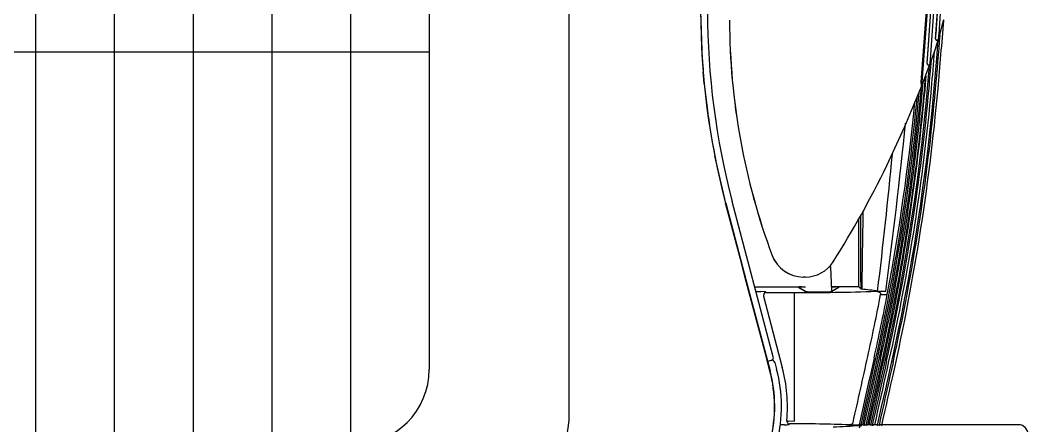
# Model space of a CAD drawing. Header units: inches. Extents: x -172 to 397, y -177 to 127.
# Drawn here: x 315.88 to 316.45, y 77.63 to 77.859 of the extents above; entities that cross this region are included whole.
import ezdxf

# ---------------------------------------------------------------- set-up
doc = ezdxf.new("R2010")
doc.units = ezdxf.units.IN
doc.header["$MEASUREMENT"] = 0
doc.layers.add('AC-FCU VRV', color=100, linetype='Continuous')
doc.layers.add('AC-Sky Air R32', color=130, linetype='Continuous', lineweight=0)

# ---------------------------------------------------------------- blocks, each defined once
blk = doc.blocks.new('FCF ( 13-48 ) CV2S ( STD )')
at = {"layer": 'AC-FCU VRV', "color": 8, "linetype": 'Continuous'}
for p, q in [((2326.570816917503, 1336.720558881261), (2326.570816917503, 1336.19752833094)), ((2326.597119399432, 1336.720558881261), (2326.597119399432, 1336.19752833094)), ((2326.623421881363, 1336.720558881261), (2326.623421881363, 1336.19752833094)), ((2326.649724363293, 1336.720558881261), (2326.649724363293, 1336.19752833094)), ((2326.676026843973, 1336.720558881261), (2326.676026843973, 1336.19752833094)), ((2326.748997722923, 1336.712614214041), (2326.748997722923, 1336.205472997982)), ((2326.871610012189, 1336.334487042536), (2326.873700540363, 1336.365562342705)), ((2326.872606015276, 1336.334409413605), (2326.874697861268, 1336.365504082572)), ((2326.871467577502, 1336.33283813362), (2326.873613870061, 1336.364323174043)), ((2326.86875287254, 1336.325983482131), (2326.871142112986, 1336.359170921154)), ((2326.869748424332, 1336.325900438767), (2326.872139172951, 1336.359108591455)), ((2326.868625709438, 1336.324625106573), (2326.871064029606, 1336.358149800722)), ((2326.866594653572, 1336.318399384006), (2326.869267121736, 1336.353468979052)), ((2326.866928086889, 1336.318355449007), (2326.869601400766, 1336.353435999877)), ((2326.871489177339, 1336.332648459423), (2326.871668146457, 1336.332395450768)), ((2326.871489177737, 1336.332648459423), (2326.871670232905, 1336.332395451232)), ((2326.871668146457, 1336.332395450768), (2326.871960274184, 1336.332298611173)), ((2326.871670232905, 1336.332395451232), (2326.871965765743, 1336.332298611173)), ((2326.87185706149, 1336.326221822482), (2326.872356455341, 1336.332402896127)), ((2326.871960272636, 1336.332298610867), (2326.871965765743, 1336.332298610867)), ((2326.871965765743, 1336.332298611173), (2326.872261298582, 1336.332395451232)), ((2326.872261298582, 1336.332395451232), (2326.872442353749, 1336.332648459423)), ((2326.176279691044, 1336.328422202707), (2326.70231041576, 1336.328422202707)), ((2326.871333123089, 1336.320042803283), (2326.87185706149, 1336.326221822482)), ((2326.868654901846, 1336.324409573594), (2326.868837990858, 1336.32417259042)), ((2326.868654902873, 1336.324409573594), (2326.868835881301, 1336.324172590753)), ((2326.868835881301, 1336.324172590753), (2326.869118183048, 1336.32408286083)), ((2326.868837990858, 1336.32417259042), (2326.86912358477, 1336.32408286083)), ((2326.868902118639, 1336.317532515774), (2326.869456702399, 1336.323913954664)), ((2326.869118184192, 1336.324082860524), (2326.86912358477, 1336.324082860524)), ((2326.86912358477, 1336.32408286083), (2326.869409178679, 1336.32417259042)), ((2326.869409178679, 1336.32417259042), (2326.869592267691, 1336.324409573594)), ((2326.866842111297, 1336.318372064978), (2326.866595001787, 1336.31839938409)), ((2326.866927791611, 1336.318355448947), (2326.866842111297, 1336.318372064978)), ((2326.870776244802, 1336.313866857622), (2326.871333123089, 1336.320042803283)), ((2326.865891737042, 1336.314946623954), (2326.86532425517, 1336.309046251469)), ((2326.866149551712, 1336.310807263138), (2326.866713942539, 1336.316811130617)), ((2326.868308330372, 1336.311154858164), (2326.868902118639, 1336.317532515774)), ((2326.87017776995, 1336.307695030854), (2326.870776244802, 1336.313866857622)), ((2326.86532425517, 1336.309046251469), (2326.864711830603, 1336.303150496793)), ((2326.865541168511, 1336.304807854666), (2326.866149551712, 1336.310807263138)), ((2326.867665788121, 1336.304782183486), (2326.868308330372, 1336.311154858164)), ((2326.864880780226, 1336.298813893036), (2326.865541168511, 1336.304807854666)), ((2326.869529043109, 1336.301528374585), (2326.87017776995, 1336.307695030854)), ((2326.864711830603, 1336.303150496793), (2326.8640471021, 1336.297260285244)), ((2326.866964949908, 1336.298415685899), (2326.867665788121, 1336.304782183486)), ((2326.868822930613, 1336.295367916661), (2326.869529043109, 1336.301528374585)), ((2326.864165898517, 1336.292826276053), (2326.864880780226, 1336.298813893036)), ((2326.866203262373, 1336.292056179425), (2326.866964949908, 1336.298415685899)), ((2326.8640471021, 1336.297260285244), (2326.863330666115, 1336.291376225773)), ((2326.868061990831, 1336.289214408588), (2326.868822930613, 1336.295367916661)), ((2326.863330666115, 1336.291376225773), (2326.862564507067, 1336.285498942344)), ((2326.863399690701, 1336.286845517638), (2326.864165898517, 1336.292826276053)), ((2326.865383717774, 1336.285704290525), (2326.866203262373, 1336.292056179425)), ((2326.867247010276, 1336.283068383043), (2326.868061990831, 1336.289214408588)), ((2326.862564507067, 1336.285498942344), (2326.861748818773, 1336.279629037659)), ((2326.862582111768, 1336.280872017926), (2326.863399690701, 1336.286845517638)), ((2326.864506347376, 1336.279360824475), (2326.865383717774, 1336.285704290525)), ((2326.866378000205, 1336.276930293932), (2326.867247010276, 1336.283068383043)), ((2326.803545553309, 1336.278547188124), (2326.803539412484, 1336.278570385967)), ((2326.817258704889, 1336.226744843138), (2326.803545553309, 1336.278547188124)), ((2326.861748818773, 1336.279629037659), (2326.860883652499, 1336.273766419189)), ((2326.861713132956, 1336.274906085774), (2326.862582111768, 1336.280872017926)), ((2326.863571189938, 1336.273026021352), (2326.864506347376, 1336.279360824475)), ((2326.860792829291, 1336.268947794955), (2326.861713132956, 1336.274906085774)), ((2326.86545504189, 1336.270800238789), (2326.866378000205, 1336.276930293932)), ((2326.84578143126, 1336.250035055335), (2326.84578143126, 1336.272765827127)), ((2326.860883652499, 1336.273766419189), (2326.859968995745, 1336.267911144451)), ((2326.862578335492, 1336.266699672338), (2326.863571189938, 1336.273026021352)), ((2326.859968995745, 1336.267911144451), (2326.859004800989, 1336.262063442274)), ((2326.859821299555, 1336.26299731928), (2326.860792829291, 1336.268947794955)), ((2326.864478246624, 1336.264678210109), (2326.86545504189, 1336.270800238789)), ((2326.861527995359, 1336.260382037521), (2326.862578335492, 1336.266699672338)), ((2326.863447849486, 1336.258564576767), (2326.864478246624, 1336.264678210109)), ((2326.859004800989, 1336.262063442274), (2326.857991083239, 1336.256223984134)), ((2326.858798662541, 1336.257055337725), (2326.859821299555, 1336.26299731928)), ((2326.860420448386, 1336.254074271041), (2326.861527995359, 1336.260382037521)), ((2326.862363999273, 1336.252460311592), (2326.863447849486, 1336.258564576767)), ((2326.835779160625, 1336.256735055684), (2326.83651896076, 1336.256735055684)), ((2326.836803258133, 1336.248593841792), (2326.83651896076, 1336.256735055684)), ((2326.857991083239, 1336.256223984134), (2326.856927965034, 1336.250393525287)), ((2326.857725034533, 1336.251122366717), (2326.858798662541, 1336.257055337725)), ((2326.856600534327, 1336.245199027715), (2326.857725034533, 1336.251122366717)), ((2326.859255830864, 1336.247777540792), (2326.860420448386, 1336.254074271041)), ((2326.861226757258, 1336.246366479945), (2326.862363999273, 1336.252460311592)), ((2326.811093304044, 1336.250035055335), (2326.828009932506, 1336.250035055335)), ((2326.811511577966, 1336.24845500235), (2326.813082935511, 1336.24845500235)), ((2326.814156747622, 1336.248433414168), (2326.813082934915, 1336.248455003129)), ((2326.814230889954, 1336.247899479114), (2326.813931162444, 1336.247218693025)), ((2326.814652197341, 1336.248380505032), (2326.814156747622, 1336.248433414168)), ((2326.814895844709, 1336.248192963144), (2326.814230889954, 1336.247899479114)), ((2326.814652197348, 1336.248380504661), (2326.814895844727, 1336.248192963752)), ((2326.814895844727, 1336.248192963752), (2326.824281431856, 1336.248192963752)), ((2326.824281431856, 1336.205292524856), (2326.824281431856, 1336.24819298876)), ((2326.825458304771, 1336.250035055335), (2326.827898556097, 1336.248573287342)), ((2326.825682531834, 1336.249979122672), (2326.825679610847, 1336.249902488012)), ((2326.825686165563, 1336.24997455988), (2326.825683333355, 1336.249900257258)), ((2326.825946340978, 1336.250014441344), (2326.825686164884, 1336.249974559885)), ((2326.825686165563, 1336.24997455988), (2326.827975728442, 1336.248573641212)), ((2326.826683918737, 1336.250031396595), (2326.825946340978, 1336.250014441344)), ((2326.826683919166, 1336.250031396597), (2326.828009804963, 1336.250031396597)), ((2326.827898555671, 1336.24857328733), (2326.829341275878, 1336.248419965255)), ((2326.829341275878, 1336.248419965255), (2326.832381431811, 1336.248358005793)), ((2326.832381431811, 1336.248358005793), (2326.835421587744, 1336.248419965255)), ((2326.835421587744, 1336.248419965255), (2326.836864307952, 1336.24857328733)), ((2326.84578143126, 1336.250035055335), (2326.836752929868, 1336.250035055335)), ((2326.836753058661, 1336.250031396597), (2326.838078944459, 1336.250031396597)), ((2326.836787135182, 1336.248573641212), (2326.83907669806, 1336.24997455988)), ((2326.836864307525, 1336.248573287342), (2326.839304558854, 1336.250035055335)), ((2326.838816521396, 1336.250014441344), (2326.838078943636, 1336.250031396595)), ((2326.839076697487, 1336.249974559885), (2326.838816521396, 1336.250014441344)), ((2326.839079529018, 1336.249900257258), (2326.83907669806, 1336.24997455988)), ((2326.839083252778, 1336.249902488012), (2326.839080331789, 1336.249979122672)), ((2326.84578143126, 1336.250035055335), (2326.846441703256, 1336.249374783338)), ((2326.846441703256, 1336.249374783338), (2326.846887864107, 1336.249279157255)), ((2326.851535109147, 1336.24858064358), (2326.854765872756, 1336.24858064358)), ((2326.851535109147, 1336.24858064358), (2326.851676843318, 1336.248577127391)), ((2326.851676843318, 1336.248577127391), (2326.851817318314, 1336.248566435025)), ((2326.851817318314, 1336.248566435025), (2326.851956495373, 1336.248548345159)), ((2326.851956495373, 1336.248548345159), (2326.852094368238, 1336.248522631466)), ((2326.852094368238, 1336.248522631466), (2326.85223128078, 1336.248488703744)), ((2326.85223128078, 1336.248488703744), (2326.852366316437, 1336.248445766726)), ((2326.852366316437, 1336.248445766726), (2326.852498139759, 1336.248393062657)), ((2326.852498139759, 1336.248393062657), (2326.852625480314, 1336.248329810021)), ((2326.852625480314, 1336.248329810021), (2326.8527465525, 1336.248254949709)), ((2326.8527465525, 1336.248254949709), (2326.8528580527, 1336.248167355093)), ((2326.8528580527, 1336.248167355093), (2326.852956530997, 1336.248065908293)), ((2326.852956530997, 1336.248065908293), (2326.853038037304, 1336.247949365138)), ((2326.853038037304, 1336.247949365138), (2326.853095818091, 1336.247818575916)), ((2326.853095818091, 1336.247818575916), (2326.85312255338, 1336.247677581994)), ((2326.85312255338, 1336.247677581994), (2326.853114543173, 1336.24752930186)), ((2326.854765872756, 1336.24858064358), (2326.854803494226, 1336.248580631076)), ((2326.856927965034, 1336.250393525287), (2326.855815602682, 1336.24457258966)), ((2326.858033977741, 1336.24149269331), (2326.859255830864, 1336.247777540792)), ((2326.81396272923, 1336.2469139463), (2326.820259211896, 1336.22312856293)), ((2326.853114543173, 1336.247535056305), (2326.855320545298, 1336.247535056305)), ((2326.855815602682, 1336.24457258966), (2326.854654147481, 1336.238761487358)), ((2326.855320545298, 1336.247535056305), (2326.855321134246, 1336.247535000036)), ((2326.855425218189, 1336.239285944682), (2326.856600534327, 1336.245199027715)), ((2326.860036102184, 1336.240283899604), (2326.861226757258, 1336.246366479945)), ((2326.824281431856, 1336.240833781775), (2326.824281431856, 1336.240833781775)), ((2326.856755020311, 1336.235220068713), (2326.858033977741, 1336.24149269331)), ((2326.812842750552, 1336.23439125598), (2326.811197291703, 1336.240608171744)), ((2326.854654147481, 1336.238761487358), (2326.853442709129, 1336.232960806078)), ((2326.854198397136, 1336.233383730324), (2326.855425218189, 1336.239285944682)), ((2326.858791852738, 1336.234213050726), (2326.860036102184, 1336.240283899604)), ((2326.855414679625, 1336.228960921171), (2326.856755020311, 1336.235220068713)), ((2326.857490201385, 1336.228154808613), (2326.858791852738, 1336.234213050726)), ((2326.853442709129, 1336.232960806078), (2326.852181338894, 1336.227170849676)), ((2326.852918674447, 1336.227492802282), (2326.854198397136, 1336.233383730324)), ((2326.851608487708, 1336.221608276403), (2326.852918674447, 1336.227492802282)), ((2326.854030717941, 1336.222711098031), (2326.855414679625, 1336.228960921171)), ((2326.856150445896, 1336.222104510436), (2326.857490201385, 1336.228154808613)), ((2326.816547686984, 1336.225523255105), (2326.815339265903, 1336.225203361945)), ((2326.816547686984, 1336.225523255105), (2326.815339268405, 1336.225203361945)), ((2326.817770597965, 1336.224811133078), (2326.818349815055, 1336.22262310578)), ((2326.846573866693, 1336.204035050938), (2326.851527727901, 1336.226198658467)), ((2326.853038730039, 1336.22581933146), (2326.848149742014, 1336.203956511883)), ((2326.848828163896, 1336.204035050938), (2326.853674753836, 1336.22571865117)), ((2326.850465094863, 1336.224279061928), (2326.850011232655, 1336.222249608246)), ((2326.850918962069, 1336.226308468095), (2326.850465094863, 1336.224279061928)), ((2326.852181338894, 1336.227170849676), (2326.850892746956, 1336.221386671476)), ((2326.855109997859, 1336.225340039407), (2326.854579188386, 1336.222964813815)), ((2326.855369022938, 1336.222864044743), (2326.855895328388, 1336.225217019062)), ((2326.857257007538, 1336.224858984257), (2326.856738088335, 1336.222536979159)), ((2326.818349815055, 1336.22262310578), (2326.818365925503, 1336.2225620889)), ((2326.850011232655, 1336.222249608246), (2326.849557377953, 1336.220220104546)), ((2326.850892746956, 1336.221386671476), (2326.84959990108, 1336.215603178509)), ((2326.850292589036, 1336.215724753364), (2326.851608487708, 1336.221608276403)), ((2326.852634247029, 1336.216463246808), (2326.854030717941, 1336.222711098031)), ((2326.854579188386, 1336.222964813815), (2326.854048323894, 1336.220589446926)), ((2326.854799202775, 1336.216055861566), (2326.856150445896, 1336.222104510436)), ((2326.854842682476, 1336.220510954136), (2326.855369022938, 1336.222864044743)), ((2326.856738088335, 1336.222536979159), (2326.856219117866, 1336.220214839017)), ((2326.849103532001, 1336.218190549579), (2326.848649697304, 1336.216160942095)), ((2326.849557377953, 1336.220220104546), (2326.849103532001, 1336.218190549579)), ((2326.853517399382, 1336.218213923733), (2326.85298640985, 1336.215838230483)), ((2326.854048323894, 1336.220589446926), (2326.853517399382, 1336.218213923733)), ((2326.853789857753, 1336.215804357779), (2326.854316298249, 1336.218157730984)), ((2326.854316298249, 1336.218157730984), (2326.854842682476, 1336.220510954136)), ((2326.855700091126, 1336.217892551322), (2326.855181005616, 1336.215570099826)), ((2326.856219117866, 1336.220214839017), (2326.855700091126, 1336.217892551322)), ((2326.84819587011, 1336.214131278342), (2326.847742061673, 1336.212101553318)), ((2326.848649697304, 1336.216160942095), (2326.84819587011, 1336.214131278342)), ((2326.84959990108, 1336.215603178509), (2326.848307143983, 1336.209819287907)), ((2326.848976794151, 1336.209840822687), (2326.850292589036, 1336.215724753364)), ((2326.851237919913, 1336.210214082643), (2326.852634247029, 1336.216463246808)), ((2326.85298640985, 1336.215838230483), (2326.852455351542, 1336.213462344667)), ((2326.853263353487, 1336.21345081827), (2326.853789857753, 1336.215804357779)), ((2326.853447747083, 1336.210006052305), (2326.854799202775, 1336.216055861566)), ((2326.855181005616, 1336.215570099826), (2326.854661856337, 1336.213247469516)), ((2326.847742061673, 1336.212101553318), (2326.847288365772, 1336.210071792031)), ((2326.851924231964, 1336.21108624503), (2326.851393076124, 1336.208709952827)), ((2326.852455351542, 1336.213462344667), (2326.851924231964, 1336.21108624503)), ((2326.852210114874, 1336.208743239081), (2326.852736771693, 1336.211097108704)), ((2326.852736771693, 1336.211097108704), (2326.853263353487, 1336.21345081827)), ((2326.854142649537, 1336.210924632886), (2326.853623406475, 1336.208601609945)), ((2326.854661856337, 1336.213247469516), (2326.854142649537, 1336.210924632886)), ((2326.846834836179, 1336.208042040749), (2326.846381377859, 1336.206012344484)), ((2326.847288365772, 1336.210071792031), (2326.846834836179, 1336.208042040749)), ((2326.848307143983, 1336.209819287907), (2326.847014260594, 1336.204035049688)), ((2326.847660968004, 1336.203956510633), (2326.848976794151, 1336.209840822687)), ((2326.84984192041, 1336.203963451729), (2326.851237919913, 1336.210214082643)), ((2326.851393076124, 1336.208709952827), (2326.850861914031, 1336.206333494319)), ((2326.851683378029, 1336.206389218159), (2326.852210114874, 1336.208743239081)), ((2326.852096362662, 1336.203955071396), (2326.853447747083, 1336.210006052305)), ((2326.853623406475, 1336.208601609945), (2326.853104150908, 1336.206278424448)), ((2326.748997722948, 1336.205472998165), (2326.748214028084, 1336.199763649611)), ((2326.820992010914, 1336.204049282), (2326.819459070109, 1336.204049282)), ((2326.822233110544, 1336.205299598497), (2326.824281431856, 1336.205292524856)), ((2326.822710595737, 1336.204311309343), (2326.822504536066, 1336.204123774686)), ((2326.842704759751, 1336.203987159745), (2326.842576630179, 1336.203982688234)), ((2326.842576630179, 1336.203982688234), (2326.845927930793, 1336.203982685732)), ((2326.842831262523, 1336.204000615545), (2326.842704759751, 1336.203987159745)), ((2326.842956129742, 1336.204023115652), (2326.842831262523, 1336.204000615545)), ((2326.843079501455, 1336.204054887646), (2326.842956129742, 1336.204023115652)), ((2326.843200826228, 1336.204096401682), (2326.843079501455, 1336.204054887646)), ((2326.84331834471, 1336.204147751543), (2326.843200826228, 1336.204096401682)), ((2326.843430485128, 1336.204209142301), (2326.84331834471, 1336.204147751543)), ((2326.843536559742, 1336.204281412986), (2326.843430485128, 1336.204209142301)), ((2326.843634335302, 1336.204364668635), (2326.843536559742, 1336.204281412986)), ((2326.843721323464, 1336.204458879239), (2326.843634335302, 1336.204364668635)), ((2326.843794913345, 1336.204563774706), (2326.843721323464, 1336.204458879239)), ((2326.843852399032, 1336.204678310933), (2326.843794913345, 1336.204563774706)), ((2326.843891075858, 1336.204801313771), (2326.843852399032, 1336.204678310933)), ((2326.846381377859, 1336.206012344484), (2326.845927930793, 1336.203982685732)), ((2326.846168615922, 1336.203988573974), (2326.846233316548, 1336.203820395861)), ((2326.8462333203, 1336.203820395861), (2326.846256354337, 1336.203760470599)), ((2326.846236751459, 1336.20399755201), (2326.846263645553, 1336.20402012339)), ((2326.847014260594, 1336.204035049688), (2326.846573866693, 1336.204035050938)), ((2326.846760887425, 1336.20375272298), (2326.846801244821, 1336.203812554459)), ((2326.847318064564, 1336.204020153401), (2326.847357162785, 1336.203971406918)), ((2326.848149742014, 1336.203956511883), (2326.847660968004, 1336.203956510633)), ((2326.848459954401, 1336.203971438179), (2326.848517957762, 1336.20402012339)), ((2326.849271054893, 1336.204035050938), (2326.848828163896, 1336.204035050938)), ((2326.849574757578, 1336.204020290948), (2326.849616110311, 1336.203977691544)), ((2326.850330770696, 1336.203956897013), (2326.84984192041, 1336.203963451729)), ((2326.850861914031, 1336.206333494319), (2326.850330770696, 1336.203956897013)), ((2326.850767158243, 1336.204015409296), (2326.85071964843, 1336.203974640513)), ((2326.851156561155, 1336.20403505594), (2326.851683378029, 1336.206389218159)), ((2326.851597372699, 1336.20403505594), (2326.851156561155, 1336.20403505594)), ((2326.851823845521, 1336.204023709603), (2326.851869824818, 1336.203966408979)), ((2326.852584905346, 1336.203955097656), (2326.852096362662, 1336.203955071396)), ((2326.853104150908, 1336.206278424448), (2326.852584905346, 1336.203955097656)), ((2326.853021525471, 1336.204015401795), (2326.852974293253, 1336.203974760554)), ((2326.899272375931, 1336.204035054689), (2326.853411002158, 1336.204035053438)), ((2326.846324557398, 1336.203596112528), (2326.846195306196, 1336.203761409667)), ((2326.846195306196, 1336.203761409667), (2326.846760887425, 1336.20375272298)), ((2326.848555189101, 1336.203799680105), (2326.848559453043, 1336.203791152222))]:
    blk.add_line(p, q, dxfattribs=at)
at = {"layer": 'AC-FCU VRV', "color": 0, "linetype": 'Continuous'}
for p, q in [((2326.70231041576, 1336.695557420473), (2326.70231041576, 1336.222529791728)), ((2326.79355489785, 1336.325857261719), (2326.793031432112, 1336.342035055374)), ((2326.872431347153, 1336.332648459007), (2326.874245057435, 1336.339265737381)), ((2326.871920555274, 1336.331052822191), (2326.872431349157, 1336.332648461876)), ((2326.870491938258, 1336.326934322735), (2326.871383324212, 1336.329466077287)), ((2326.87138339685, 1336.329466080386), (2326.871920555274, 1336.331052822191)), ((2326.869581374016, 1336.324409572716), (2326.870491938258, 1336.326934322735)), ((2326.794209100294, 1336.317785603848), (2326.793849373667, 1336.321818462404)), ((2326.868190648112, 1336.320664867032), (2326.869581379475, 1336.324409538166)), ((2326.866757728505, 1336.316936533344), (2326.868190648112, 1336.320664867032)), ((2326.794209100294, 1336.317785603848), (2326.795123708285, 1336.309742539392)), ((2326.861242825326, 1336.303610408436), (2326.866768482683, 1336.316936566518)), ((2326.855178420991, 1336.290526548328), (2326.861242825326, 1336.303610408436)), ((2326.801364333314, 1336.277994597536), (2326.797731212411, 1336.293763405407)), ((2326.80131242076, 1336.277953980054), (2326.801364333314, 1336.277994597536)), ((2326.801318489063, 1336.277931054802), (2326.80131242076, 1336.277953980054)), ((2326.801318489063, 1336.277931054802), (2326.801370397864, 1336.27797168979)), ((2326.802965388398, 1336.271709089832), (2326.801318489063, 1336.277931054802)), ((2326.801364333314, 1336.277994597536), (2326.801370397864, 1336.27797168979)), ((2326.801370397864, 1336.27797168979), (2326.80877698712, 1336.24999280855)), ((2326.804612168945, 1336.265487522496), (2326.802965388398, 1336.271709089832)), ((2326.806258794439, 1336.25926648284), (2326.804612168945, 1336.265487522496)), ((2326.807905228618, 1336.253046105905), (2326.806258794439, 1336.25926648284)), ((2326.816871891602, 1336.260529761218), (2326.816886092653, 1336.260529761218)), ((2326.809551425215, 1336.246826551752), (2326.807905228618, 1336.253046105905)), ((2326.827961908768, 1336.253335056104), (2326.827259627568, 1336.253335056104)), ((2326.80877698712, 1336.24999280855), (2326.816174735885, 1336.222047317349)), ((2326.811197291703, 1336.240608171744), (2326.809551425215, 1336.246826551752)), ((2326.814487731739, 1336.228176073304), (2326.812842750552, 1336.23439125598)), ((2326.816132165241, 1336.221962891303), (2326.814487731739, 1336.228176073304)), ((2326.816132165241, 1336.221962891303), (2326.816174735885, 1336.222047317349)), ((2326.816148010601, 1336.221902619674), (2326.816132165241, 1336.221962891303)), ((2326.816190643765, 1336.221987060724), (2326.816148010601, 1336.221902619674)), ((2326.816174735885, 1336.222047317349), (2326.816190636262, 1336.221987088235)), ((2326.856043948069, 1336.215228613607), (2326.856560159817, 1336.217528277904)), ((2326.855527674931, 1336.212928791805), (2326.856043948069, 1336.215228613607)), ((2326.854494918233, 1336.208328674442), (2326.85501133165, 1336.210628809998)), ((2326.85501133165, 1336.210628809998), (2326.855527674931, 1336.212928791805)), ((2326.853978429681, 1336.206028391392), (2326.854494918233, 1336.208328674442)), ((2326.853461867247, 1336.203727967098), (2326.853978429681, 1336.206028391392))]:
    blk.add_line(p, q, dxfattribs=at)
for centre, radius, start, end in [((2327.043432446909, 1336.342042567915), 0.2504584867303164, 180.0005870000226, 194.8260360000266), ((2327.027337002349, 1336.339228050042), 0.2246975378984526, 180.049212000011, 200.5020559999828), ((2327.027348403704, 1336.339237997156), 0.2246983994397501, 180.0517479999818, 200.5046819999833), ((2325.273462827971, 1336.459049127967), 1.605197308718974, 354.8910270000103, 355.7096262365177), ((2327.043430627544, 1336.342045934052), 0.2503995880659805, 183.7068349999891, 184.6334459999832), ((2326.136172788583, 1336.38296990528), 0.7391406474437004, 347.0659302965341, 354.8098208945468), ((2327.043396674813, 1336.342053861733), 0.2503667056980625, 187.4150450000086, 191.1208419999737), ((2326.553934369312, 1336.437683994162), 0.3352660374175027, 327.6829979999806, 333.9645359999698), ((2326.82724903899, 1336.264416041465), 0.01108099036406422, 200.5311129999872, 270.0547510000285), ((2326.827272029262, 1336.264428729505), 0.01109367465277244, 200.5765570000442, 270.0335329999583), ((2326.827974235436, 1336.264337564932), 0.01100251633106436, 269.9358080000009, 327.6468039999761), ((2326.677308954972, 1336.222529791728), 0.02500146078996273, 270, 0), ((2326.7709190444, 1336.210088633977), 0.04674644052511728, 346.2997589999655, 14.63881100002572), ((2326.770815090502, 1336.210082396868), 0.04691121373689144, 346.2286189999703, 14.70072099998291)]:
    blk.add_arc(centre, radius, start, end, dxfattribs=at)
at = {"layer": 'AC-FCU VRV', "color": 8, "linetype": 'Continuous'}
for centre, radius, start, end in [((2327.0432814321, 1336.342035055374), 0.2480000004870039, 180, 194.8272720000099), ((2326.871972581799, 1336.332798646184), 0.0005061974013358288, 175.5259749998262, 197.2593739996911), ((2325.26977620148, 1336.459020281965), 1.608049345526394, 354.9030930000065, 355.5456660000449), ((2326.829221801003, 1336.337293761036), 0.04248044064003776, 353.9793689999697, 356.2116600000061), ((2326.871965108022, 1336.332798607422), 0.000500307910029074, 342.5356490000243, 355.4917750000347), ((2326.831780039724, 1336.337087372503), 0.04091339955488982, 353.9275110000252, 356.2470600000221), ((2325.273460913573, 1336.459049026682), 1.602999221769748, 354.8910289999871, 355.3372409999879), ((2326.838908745023, 1336.328071346579), 0.02991647136324158, 353.3851050000222, 355.9980860000347), ((2325.269790947714, 1336.459020609575), 1.605834600444854, 354.9030740000258, 355.2400700000438), ((2326.841408258888, 1336.327854773353), 0.02840716855008714, 353.3008679999651, 356.0550939999605), ((2326.869131850064, 1336.324583098411), 0.0005075328528678063, 175.2522239998908, 199.9926219997682), ((2326.869122940802, 1336.324582855828), 0.0005002954058012465, 339.7350950002123, 355.1910910001057), ((2326.091463735014, 1336.387566903982), 0.77979810147255, 349.306939999985, 355.0582150000272), ((2326.857098063797, 1336.316531139697), 0.009678955069328032, 2.400686999972014, 11.1291570000081), ((2326.84177210566, 1336.320191004642), 0.0252225655480998, 352.9062669999936, 355.8266469999753), ((2325.271459089234, 1336.459037343984), 1.602059041383625, 354.8973159999906, 354.9663280000307), ((2325.272692698831, 1336.458959750247), 1.60147054615642, 354.8967459999784, 355.0476789999933), ((2326.16804337875, 1336.378966204733), 0.7019064016164278, 347.3974290000294, 354.8981939999928), ((2326.167958203699, 1336.37901396588), 0.7026426117878048, 347.3984480000325, 354.8962759999912), ((2326.167521767386, 1336.378966699899), 0.7045415000744215, 347.405358999973, 354.9016239999971), ((2326.168202024889, 1336.379048517564), 0.7046887323553993, 347.3909679999736, 354.8914970000253), ((2326.167571861823, 1336.378957710611), 0.706690893059643, 347.4050770000241, 354.9019069999854), ((2326.866303283692, 1336.317120525227), 0.00050028790326455, 338.4259539996937, 354.9165070001321), ((2326.167966048853, 1336.379012975546), 0.7004347102701557, 347.3983889999935, 354.6326959999757), ((2326.168125694081, 1336.378965049341), 0.6996503475678375, 349.1726049999895, 354.4984170000005), ((2325.201663301701, 1336.47221658504), 1.668198290096842, 352.2958259999972, 354.2362689999984), ((2325.212905305255, 1336.448953975926), 1.651387998838299, 353.0339600000027, 354.6272239999608), ((2315.125315808039, 1336.445447969254), 11.72321345229561, 359.0412039999894, 359.168798999987), ((2416.831830806428, 1336.414277065058), 89.98554019800815, 180.0894439999745, 180.1049970000173), ((2326.829449331684, 1336.843084085984), 0.5949135448145237, 269.5022760000246, 272.1275570000027), ((2326.62465246994, 1334.317791647207), 1.944230584884511, 83.28172700002995, 83.43645600000296), ((2326.854432184932, 1336.277719308207), 0.02914057527358543, 265.4157109999825, 270.656105999963), ((2326.814929886238, 1336.247168135995), 0.0010000031128946, 177.1020770002155, 194.725564000224), ((2326.161543055913, 1336.380351894501), 0.7042108795377028, 347.4060899999574, 349.1282089999877), ((2326.172493732216, 1336.378076884042), 0.6951938182625047, 347.390153999976, 349.1768790000077), ((2325.543421095308, 1336.508452356784), 1.340863159212757, 346.8776719999693, 348.5762925848033), ((2326.816803012063, 1336.224555619186), 0.001000754616987033, 14.79259900007027, 104.7814339999282), ((2326.816292323143, 1336.226489604339), 0.0009995204497004588, 284.8024379998787, 14.79496799997327), ((2318.461604351703, 1338.090341636032), 8.591739815225715, 347.3227019999594, 347.4730680000008), ((2326.770981431745, 1336.210083716064), 0.04899999998025592, 346.1852329999967, 14.75348000002541), ((2326.770981431745, 1336.210083716064), 0.05097516780788856, 354.7574569999585, 14.82727200000992), ((2326.821339314591, 1336.212390165901), 0.008348111345304964, 267.6156529999735, 278.0234929999897), ((2326.822723642649, 1336.205380259519), 0.0009813480553987463, 177.3277890001804, 211.413388000226), ((2326.825422696482, 1336.202375633619), 0.004327011763918261, 137.4878299999923, 144.8176900000072), ((2326.822785443544, 1336.205310410902), 0.001001901254678816, 206.1549689999886, 265.7157180002181), ((2326.826858328135, 1335.854410600022), 0.3499252913848654, 87.42546299999724, 90.67915400004154), ((2326.557934829415, 1341.103215425589), 4.907869973957652, 273.2624049999609, 273.3676120000335), ((2326.845946118192, 1336.208160869677), 0.004178223956998782, 269.7505960000171, 273.0525530001422), ((2326.846170256476, 1336.204239192461), 0.0002506234887694598, 269.6251020001347, 285.3860450007667), ((2326.84650385677, 1336.202258922908), 0.001777505995826582, 87.74273100003224, 97.76667500003805), ((2326.847085399646, 1336.20238045775), 0.001656119953768297, 81.92393400007363, 92.46194199999898), ((2326.847589755175, 1336.205609645827), 0.001654668212917524, 261.9193269999708, 272.4666460001114), ((2326.848219690664, 1336.205733752788), 0.001778617621680447, 267.7460899999935, 277.7635050001668), ((2326.848758158976, 1336.20225907421), 0.001777354694669869, 87.7427360001086, 97.76703699997506), ((2326.849341301144, 1336.202348674504), 0.001687839428498328, 82.04954800022638, 92.38530000003487), ((2326.849800175045, 1336.205098985667), 0.001136301697059967, 260.6778490000989, 272.1054169998754), ((2326.850408623268, 1336.209849496872), 0.005893115031979132, 269.2430600001032, 270.6289369999745), ((2326.936115095391, 1336.203903068813), 0.08564180150726784, 179.9640950000031, 180.0944209999816), ((2326.850500860704, 1336.205281386089), 0.00132493422595179, 268.8085419998845, 279.504893999993), ((2326.851081131901, 1336.201661177053), 0.002375076791589119, 88.1800510000145, 97.59645499986631), ((2326.851655102218, 1336.202921415655), 0.001115134540193567, 81.29653499994623, 92.96750299992253), ((2326.852038416821, 1336.205066169572), 0.001112607435749629, 261.2845010004027, 272.9854010000191), ((2326.852660138282, 1336.206330500808), 0.002376594804847377, 268.1859590000263, 277.5959890000969), ((2326.853335559151, 1336.201660888205), 0.002375364388829151, 88.17996099993972, 97.59700399989947), ((2326.899247888904, 1336.201001592791), 0.003033560682790562, 359.8479729999636, 89.53748899986127), ((2326.699017156021, 1336.232412184333), 0.1499409042953565, 348.7049060000192, 348.9841550000159)]:
    blk.add_arc(centre, radius, start, end, dxfattribs=at)
blk = doc.blocks.new('*U202')
at = {"color": 0}
blk.add_blockref('FCF ( 13-48 ) CV2S ( STD )', (-3.031040988097175, -0.09802285295927504), dxfattribs=at)

msp = doc.modelspace()

# ---------------------------------------------------------------- block references
at = {"layer": 'AC-Sky Air R32', "xscale": 1.692907841101676, "yscale": 1.692907841101676, "zscale": 1.692907841101676}
msp.add_blockref('*U202', (-3617.649954950178, -2184.274154289605), dxfattribs=at)

doc.saveas('drawing.dxf')
